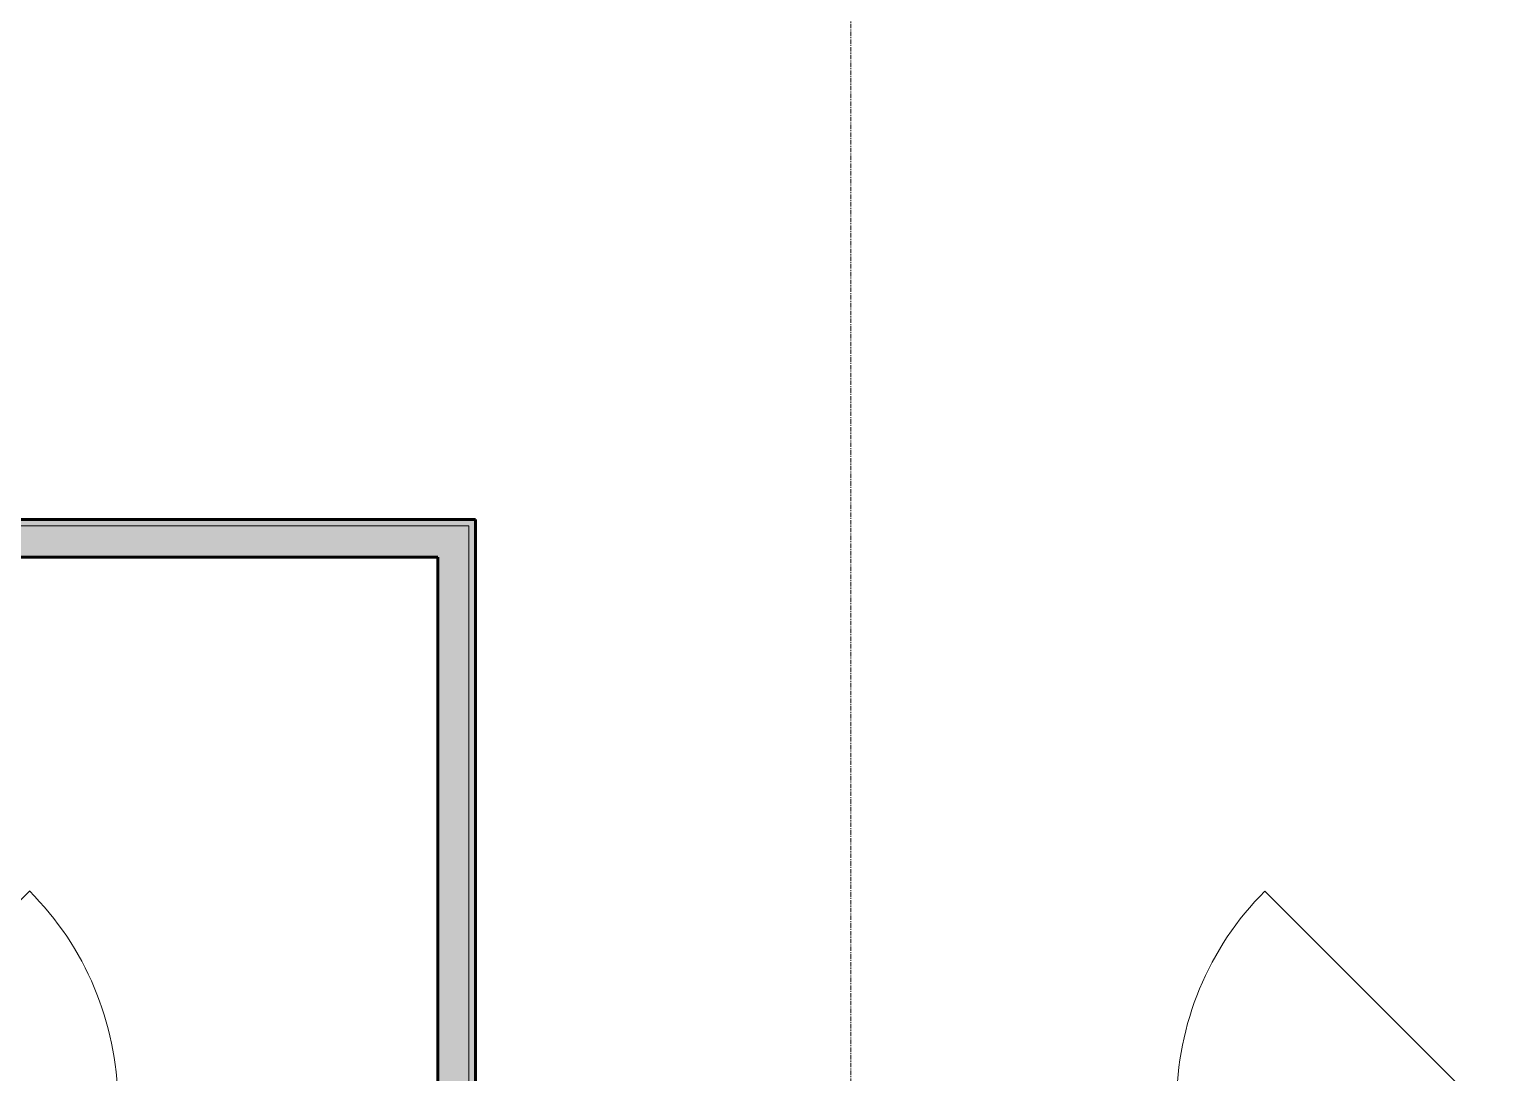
# Model space of a CAD drawing. Header units: inches. Extents: x -4169 to -1846, y 9706 to 12377.
# Drawn here: x -2266.1 to -2100.5, y 10855 to 10972.7 of the extents above; entities that cross this region are included whole.
import ezdxf

# ---------------------------------------------------------------- set-up
doc = ezdxf.new("R2010")
doc.units = ezdxf.units.IN
doc.header["$MEASUREMENT"] = 0
doc.linetypes.add('Grid Line 1_2_', pattern=[0.875, 0.5, -0.125, 0.125, -0.125])
for name, color, linetype, lineweight in [('0-1', 7, 'Continuous', 5), ('0-3', 250, 'Continuous', 9), ('A-GLAZ-1', 7, 'Continuous', 18), ('A-GLAZ-4', 135, 'Continuous', 18), ('A-WALL-3', 50, 'Continuous', 60), ('A-WALL-4', 7, 'Continuous', 18), ('A-WALL-6', 254, 'Continuous', 5), ('A-WALL-7', 31, 'Continuous', 18), ('S-GRID-1', 1, 'Grid Line 1_2_', 9)]:
    doc.layers.add(name, color=color, linetype=linetype, lineweight=lineweight)

# ---------------------------------------------------------------- blocks, each defined once
blk = doc.blocks.new('_THE_ WINDOW _ DOOR - Window - 2nd Floor-2480464-ENLARGED RCP - 2ND FLOOR PLAN')
at = {"layer": 'A-GLAZ-1'}
blk.add_hatch(color=256, dxfattribs=at).paths.add_polyline_path([(-19.01, -1.56), (19.01, -1.56), (19.01, 4.44), (-19.01, 4.44), (-19.01, 0.03)], flags=0)
at = {"layer": 'A-GLAZ-4'}
for points in [[(1.58, -3.36), (19.01, -3.36), (18.99, -3.24), (-19.01, -3.25), (-19.01, -3.36), (-2.64, -3.36)], [(-19.01, -3.49), (19.01, -3.47), (18.99, -3.36), (-19.01, -3.36), (-19.01, -3.48)]]:
    blk.add_hatch(color=256, dxfattribs=at).paths.add_polyline_path(points, flags=0)
at = {"layer": 'A-GLAZ-1'}
for p, q in [((-7.05, 28.5), (17.01, 4.44)), ((19.01, 4.44), (-19.01, 4.44)), ((-19.01, 4.44), (-19.01, -1.56)), ((19.01, 4.44), (19.01, -1.56)), ((-19.01, -1.56), (19.01, -1.56)), ((-19.01, -3.24), (19.01, -3.24)), ((-19.01, -3.24), (-19.01, -3.36)), ((19.01, -3.36), (19.01, -3.24)), ((-19.01, -3.36), (-19.01, -3.49)), ((19.01, -3.49), (-19.01, -3.49)), ((19.01, -3.49), (19.01, -3.36))]:
    blk.add_line(p, q, dxfattribs=at)
blk.add_arc((17.01, 4.44), 34.02, 135, 180, dxfattribs=at)
blk = doc.blocks.new('_THE_ WINDOW _ DOOR - Window - 3rd Floor-2480465-ENLARGED RCP - 2ND FLOOR PLAN')
at = {"layer": 'A-GLAZ-1'}
blk.add_line((-7.05, -28.5), (16.69, -4.76), dxfattribs=at)
blk.add_arc((17.01, -4.44), 34.03, 180.5473, 225, dxfattribs=at)
blk = doc.blocks.new('CTR - 1st Phase - Shell_rvt-1-ENLARGED RCP - 2ND FLOOR PLAN')
at = {"layer": 'A-WALL-4'}
blk.add_hatch(color=256, dxfattribs=at).paths.add_polyline_path([(-2216.46, 10852.33), (-2216.46, 10916.64), (-2219.96, 10916.64), (-2219.96, 10852.33)], flags=0)
at = {"layer": 'A-WALL-6'}
for points in [[(-2326.29, 10913.14), (-2219.96, 10913.14), (-2219.96, 10916.64), (-2326.29, 10916.64)], [(-2219.96, 10851.58), (-2215.71, 10851.58), (-2215.71, 10917.39), (-2216.46, 10917.39), (-2216.46, 10852.33), (-2219.96, 10852.33), (-2219.96, 10851.68)]]:
    blk.add_hatch(color=256, dxfattribs=at).paths.add_polyline_path(points, flags=0)
at = {"layer": 'A-WALL-7'}
blk.add_hatch(color=256, dxfattribs=at).paths.add_polyline_path([(-2329.79, 10916.64), (-2216.46, 10916.64), (-2216.47, 10917.39), (-2329.79, 10917.39)], flags=0)
at = {"layer": 'A-WALL-3'}
for p, q in [((-2326.29, 10917.39), (-2219.96, 10917.39)), ((-2219.96, 10917.39), (-2216.46, 10917.39)), ((-2216.46, 10917.39), (-2215.71, 10917.39)), ((-2215.71, 10917.39), (-2215.71, 10851.58)), ((-2219.96, 10913.14), (-2326.29, 10913.14)), ((-2219.96, 10852.33), (-2219.96, 10913.14))]:
    blk.add_line(p, q, dxfattribs=at)
at = {"layer": 'A-WALL-4'}
for p, q in [((-2219.96, 10916.64), (-2326.29, 10916.64)), ((-2216.46, 10916.64), (-2219.96, 10916.64)), ((-2216.46, 10916.64), (-2216.46, 10852.33))]:
    blk.add_line(p, q, dxfattribs=at)
at = {"layer": 'S-GRID-1'}
blk.add_line((-2173.32, 9836.18), (-2173.32, 12344.54), dxfattribs=at)
at = {"layer": '0-3', "rotation": 180}
blk.add_blockref('_THE_ WINDOW _ DOOR - Window - 3rd Floor-2480465-ENLARGED RCP - 2ND FLOOR PLAN', (-2273.12, 10846.95), dxfattribs=at)
at = {"layer": '0-3'}
blk.add_blockref('_THE_ WINDOW _ DOOR - Window - 2nd Floor-2480464-ENLARGED RCP - 2ND FLOOR PLAN', (-2119.52, 10846.95), dxfattribs=at)

msp = doc.modelspace()

# ---------------------------------------------------------------- block references
at = {"layer": '0-1'}
msp.add_blockref('CTR - 1st Phase - Shell_rvt-1-ENLARGED RCP - 2ND FLOOR PLAN', (0, 0), dxfattribs=at)

doc.saveas('drawing.dxf')
